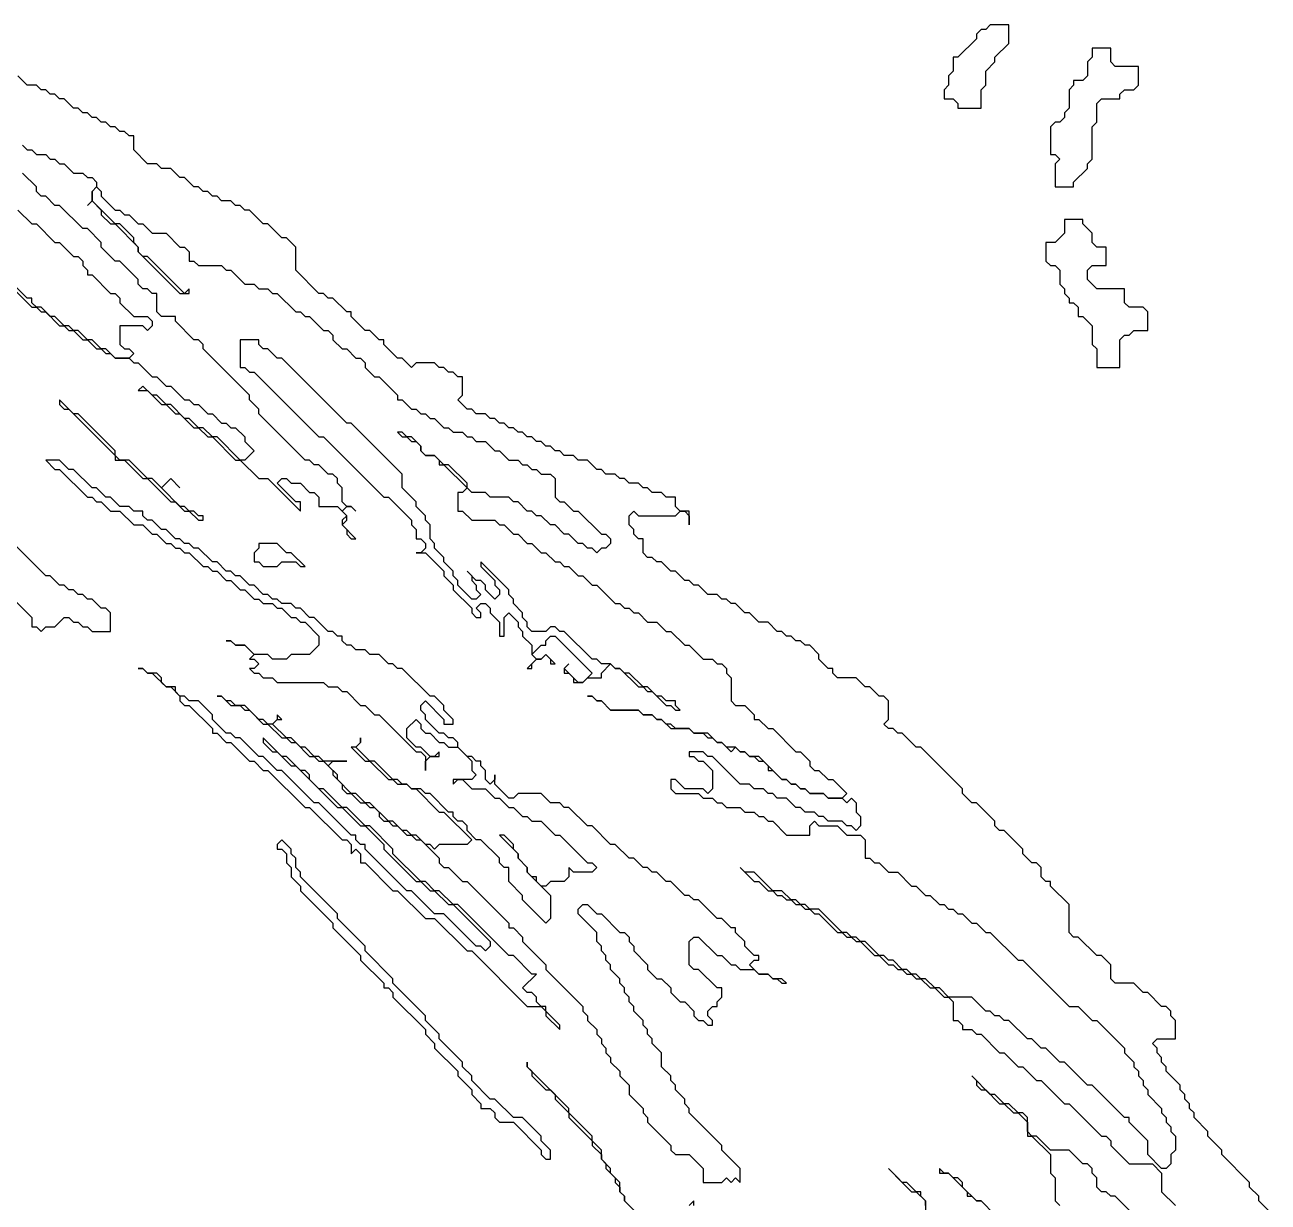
# Model space of a CAD drawing. Header units: metres. Extents: x 0 to 100, y 0 to 141.
# Drawn here: x 48.34 to 55.05, y 120.32 to 126.68 of the extents above; entities that cross this region are included whole.
import ezdxf

# ---------------------------------------------------------------- set-up
doc = ezdxf.new("R2010")
doc.units = ezdxf.units.M

msp = doc.modelspace()

# ---------------------------------------------------------------- linework, layer by layer
for points in [[(53.55, 126.675), (53.525, 126.65), (53.5, 126.65), (53.475, 126.625), (53.475, 126.6), (53.375, 126.5), (53.35, 126.5), (53.35, 126.425), (53.325, 126.4), (53.325, 126.35), (53.3, 126.325), (53.3, 126.275), (53.35, 126.275), (53.375, 126.25), (53.375, 126.225), (53.5, 126.225), (53.5, 126.325), (53.525, 126.35), (53.525, 126.425), (53.575, 126.475), (53.575, 126.5), (53.65, 126.575), (53.65, 126.675)], [(54.1, 126.55), (54.1, 126.5), (54.075, 126.475), (54.075, 126.4), (54.05, 126.375), (54, 126.375), (54, 126.35), (53.975, 126.325), (53.975, 126.225), (53.95, 126.2), (53.95, 126.175), (53.925, 126.15), (53.9, 126.15), (53.875, 126.125), (53.875, 125.975), (53.9, 125.975), (53.925, 125.95), (53.9, 125.925), (53.9, 125.8), (54, 125.8), (54, 125.825), (54.075, 125.9), (54.075, 125.925), (54.1, 125.95), (54.1, 126.125), (54.125, 126.15), (54.125, 126.25), (54.15, 126.275), (54.25, 126.275), (54.25, 126.3), (54.275, 126.325), (54.325, 126.325), (54.35, 126.35), (54.35, 126.45), (54.225, 126.45), (54.2, 126.475), (54.2, 126.55)], [(53.95, 125.625), (53.95, 125.55), (53.9, 125.5), (53.85, 125.5), (53.85, 125.4), (53.875, 125.375), (53.9, 125.375), (53.925, 125.35), (53.925, 125.275), (53.95, 125.25), (53.95, 125.225), (53.975, 125.2), (53.975, 125.175), (54, 125.175), (54.025, 125.15), (54.025, 125.1), (54.05, 125.1), (54.1, 125.05), (54.1, 124.95), (54.125, 124.925), (54.125, 124.825), (54.25, 124.825), (54.25, 124.975), (54.275, 125), (54.3, 125), (54.325, 125.025), (54.4, 125.025), (54.4, 125.125), (54.375, 125.15), (54.3, 125.15), (54.275, 125.175), (54.275, 125.25), (54.125, 125.25), (54.075, 125.3), (54.075, 125.35), (54.1, 125.375), (54.175, 125.375), (54.175, 125.475), (54.125, 125.475), (54.1, 125.5), (54.1, 125.55), (54.05, 125.6), (54.05, 125.625)], [(49.5, 124.975), (49.5, 124.825), (49.525, 124.825), (49.55, 124.8), (49.575, 124.8), (49.925, 124.45), (49.95, 124.45), (50.275, 124.125), (50.3, 124.125), (50.425, 124), (50.425, 123.975), (50.45, 123.95), (50.45, 123.9), (50.475, 123.9), (50.5, 123.875), (50.5, 123.85), (50.475, 123.825), (50.45, 123.825), (50.5, 123.825), (50.6, 123.725), (50.6, 123.7), (50.65, 123.65), (50.65, 123.625), (50.75, 123.525), (50.75, 123.5), (50.775, 123.475), (50.8, 123.475), (50.8, 123.5), (50.775, 123.525), (50.8, 123.55), (50.825, 123.55), (50.85, 123.525), (50.85, 123.5), (50.9, 123.45), (50.9, 123.375), (50.925, 123.375), (50.925, 123.475), (50.95, 123.5), (51, 123.45), (51, 123.425), (51.025, 123.4), (51.025, 123.375), (51.075, 123.325), (51.075, 123.275), (51.1, 123.25), (51.05, 123.2), (51.075, 123.2), (51.075, 123.225), (51.1, 123.25), (51.125, 123.25), (51.15, 123.275), (51.175, 123.25), (51.175, 123.225), (51.2, 123.225), (51.15, 123.275), (51.125, 123.25), (51.1, 123.25), (51.075, 123.275), (51.125, 123.325), (51.15, 123.325), (51.15, 123.35), (51.175, 123.375), (51.2, 123.375), (51.4, 123.175), (51.35, 123.125), (51.325, 123.125), (51.25, 123.2), (51.275, 123.225), (51.25, 123.2), (51.25, 123.175), (51.275, 123.175), (51.3, 123.15), (51.3, 123.125), (51.35, 123.125), (51.375, 123.15), (51.45, 123.15), (51.45, 123.175), (51.5, 123.225), (51.525, 123.2), (51.55, 123.2), (51.65, 123.1), (51.675, 123.1), (51.7, 123.075), (51.725, 123.075), (51.8, 123), (51.825, 123), (51.85, 122.975), (51.875, 122.975), (51.85, 123), (51.85, 123.025), (51.8, 123.025), (51.775, 123.05), (51.75, 123.05), (51.7, 123.1), (51.675, 123.1), (51.6, 123.175), (51.575, 123.175), (51.55, 123.2), (51.525, 123.2), (51.5, 123.225), (51.45, 123.225), (51.425, 123.25), (51.4, 123.25), (51.25, 123.4), (51.225, 123.4), (51.2, 123.425), (51.175, 123.425), (51.15, 123.4), (51.075, 123.4), (51.05, 123.425), (51.05, 123.45), (51.025, 123.475), (51.025, 123.5), (50.975, 123.55), (50.975, 123.575), (50.95, 123.6), (50.95, 123.625), (50.8, 123.775), (50.8, 123.75), (50.875, 123.675), (50.875, 123.65), (50.9, 123.625), (50.9, 123.6), (50.875, 123.575), (50.825, 123.625), (50.825, 123.65), (50.8, 123.675), (50.775, 123.675), (50.725, 123.725), (50.75, 123.7), (50.75, 123.675), (50.775, 123.65), (50.775, 123.625), (50.8, 123.6), (50.775, 123.575), (50.75, 123.575), (50.675, 123.65), (50.675, 123.675), (50.65, 123.7), (50.65, 123.725), (50.6, 123.775), (50.6, 123.8), (50.55, 123.85), (50.55, 123.875), (50.525, 123.9), (50.525, 123.975), (50.5, 124), (50.5, 124.025), (50.45, 124.075), (50.45, 124.1), (50.375, 124.175), (50.375, 124.25), (50.1, 124.525), (50.075, 124.525), (49.725, 124.875), (49.7, 124.875), (49.65, 124.925), (49.625, 124.925), (49.6, 124.95), (49.6, 124.975)], [(48.525, 124.65), (48.525, 124.625), (48.55, 124.6), (48.575, 124.6), (48.825, 124.35), (48.825, 124.325), (48.875, 124.325), (48.975, 124.225), (49, 124.225), (49.125, 124.1), (49.15, 124.1), (49.2, 124.05), (49.225, 124.05), (49.275, 124), (49.3, 124), (49.3, 124.025), (49.275, 124.025), (49.25, 124.05), (49.225, 124.05), (49.2, 124.075), (49.175, 124.075), (49.075, 124.175), (49.125, 124.225), (49.175, 124.175), (49.125, 124.225), (49.075, 124.175), (49.025, 124.225), (49, 124.225), (48.9, 124.325), (48.85, 124.325), (48.825, 124.35), (48.825, 124.375), (48.625, 124.575), (48.6, 124.575)], [(48.45, 124.325), (48.5, 124.275), (48.525, 124.275), (48.675, 124.125), (48.7, 124.125), (48.725, 124.1), (48.75, 124.1), (48.8, 124.05), (48.85, 124.05), (48.925, 123.975), (48.975, 123.975), (49.025, 123.925), (49.05, 123.925), (49.1, 123.875), (49.125, 123.875), (49.15, 123.85), (49.175, 123.85), (49.2, 123.825), (49.225, 123.825), (49.3, 123.75), (49.325, 123.75), (49.35, 123.725), (49.375, 123.725), (49.425, 123.675), (49.45, 123.675), (49.5, 123.625), (49.525, 123.625), (49.575, 123.575), (49.6, 123.575), (49.625, 123.55), (49.675, 123.55), (49.7, 123.525), (49.725, 123.525), (49.775, 123.475), (49.8, 123.475), (49.825, 123.45), (49.85, 123.45), (49.925, 123.375), (49.925, 123.325), (49.875, 123.275), (49.775, 123.275), (49.75, 123.25), (49.675, 123.25), (49.65, 123.275), (49.575, 123.275), (49.525, 123.325), (49.475, 123.325), (49.45, 123.35), (49.425, 123.35), (49.45, 123.35), (49.475, 123.325), (49.525, 123.325), (49.575, 123.275), (49.55, 123.25), (49.575, 123.25), (49.6, 123.225), (49.575, 123.2), (49.55, 123.2), (49.575, 123.175), (49.6, 123.175), (49.625, 123.15), (49.675, 123.15), (49.7, 123.125), (49.95, 123.125), (49.975, 123.1), (50.025, 123.1), (50.05, 123.075), (50.075, 123.075), (50.15, 123), (50.175, 123), (50.225, 122.95), (50.25, 122.95), (50.45, 122.75), (50.475, 122.75), (50.5, 122.725), (50.5, 122.65), (50.5, 122.7), (50.525, 122.725), (50.575, 122.725), (50.575, 122.75), (50.55, 122.725), (50.525, 122.725), (50.475, 122.775), (50.45, 122.775), (50.4, 122.825), (50.4, 122.875), (50.45, 122.925), (50.475, 122.9), (50.475, 122.875), (50.5, 122.85), (50.525, 122.85), (50.575, 122.8), (50.6, 122.8), (50.625, 122.775), (50.675, 122.775), (50.75, 122.7), (50.75, 122.65), (50.775, 122.625), (50.75, 122.6), (50.65, 122.6), (50.65, 122.575), (50.675, 122.6), (50.7, 122.6), (50.75, 122.55), (50.825, 122.55), (50.875, 122.5), (50.9, 122.5), (50.95, 122.45), (50.975, 122.45), (51.025, 122.4), (51.05, 122.4), (51.075, 122.375), (51.125, 122.375), (51.2, 122.3), (51.225, 122.3), (51.375, 122.15), (51.4, 122.15), (51.425, 122.125), (51.4, 122.1), (51.3, 122.1), (51.275, 122.125), (51.275, 122.075), (51.25, 122.05), (51.175, 122.05), (51.15, 122.025), (51.125, 122.025), (51.1, 122.05), (51.1, 122.075), (51.075, 122.075), (51.05, 122.1), (51.05, 122.125), (51, 122.175), (51, 122.2), (50.975, 122.225), (50.975, 122.25), (50.925, 122.3), (50.9, 122.3), (51, 122.2), (51, 122.175), (51.05, 122.125), (51.05, 122.1), (51.175, 121.975), (51.175, 121.85), (51.15, 121.825), (51.025, 121.95), (51.025, 121.975), (50.95, 122.05), (50.95, 122.125), (50.925, 122.125), (50.9, 122.15), (50.9, 122.175), (50.8, 122.275), (50.775, 122.275), (50.725, 122.325), (50.725, 122.35), (50.7, 122.375), (50.675, 122.375), (50.65, 122.4), (50.65, 122.425), (50.625, 122.425), (50.525, 122.525), (50.5, 122.525), (50.475, 122.55), (50.425, 122.55), (50.4, 122.575), (50.375, 122.575), (50.35, 122.6), (50.325, 122.6), (50.225, 122.7), (50.2, 122.7), (50.125, 122.775), (50.15, 122.8), (50.15, 122.825), (50.15, 122.8), (50.125, 122.775), (50.1, 122.775), (50.175, 122.7), (50.2, 122.7), (50.3, 122.6), (50.325, 122.6), (50.35, 122.575), (50.4, 122.575), (50.425, 122.55), (50.45, 122.55), (50.575, 122.425), (50.6, 122.425), (50.75, 122.275), (50.725, 122.25), (50.575, 122.25), (50.55, 122.225), (50.525, 122.25), (50.5, 122.25), (50.45, 122.3), (50.425, 122.3), (50.4, 122.325), (50.375, 122.325), (50.325, 122.375), (50.3, 122.375), (50.2, 122.475), (50.175, 122.475), (50.125, 122.525), (50.1, 122.525), (50.025, 122.6), (50.025, 122.625), (49.975, 122.675), (50, 122.7), (50.075, 122.7), (49.95, 122.7), (49.925, 122.725), (49.9, 122.725), (49.85, 122.775), (49.825, 122.775), (49.775, 122.825), (49.75, 122.825), (49.675, 122.9), (49.7, 122.925), (49.725, 122.925), (49.7, 122.95), (49.7, 122.925), (49.675, 122.9), (49.65, 122.9), (49.625, 122.925), (49.6, 122.925), (49.525, 123), (49.475, 123), (49.45, 123.025), (49.425, 123.025), (49.4, 123.05), (49.375, 123.05), (49.4, 123.05), (49.45, 123), (49.5, 123), (49.525, 122.975), (49.55, 122.975), (49.625, 122.9), (49.65, 122.9), (49.725, 122.825), (49.75, 122.825), (49.775, 122.8), (49.8, 122.8), (49.875, 122.725), (49.9, 122.725), (49.925, 122.7), (49.95, 122.7), (50, 122.65), (50, 122.625), (50.05, 122.575), (50.05, 122.55), (50.075, 122.525), (50.1, 122.525), (50.15, 122.475), (50.175, 122.475), (50.2, 122.45), (50.225, 122.45), (50.25, 122.425), (50.25, 122.4), (50.275, 122.375), (50.3, 122.375), (50.325, 122.35), (50.35, 122.35), (50.4, 122.3), (50.425, 122.3), (50.45, 122.275), (50.475, 122.275), (50.575, 122.175), (50.575, 122.15), (50.6, 122.125), (50.625, 122.125), (50.7, 122.05), (50.725, 122.05), (50.95, 121.825), (50.95, 121.8), (50.975, 121.8), (51.025, 121.75), (51.025, 121.725), (51.15, 121.6), (51.15, 121.575), (51.35, 121.375), (51.35, 121.35), (51.375, 121.325), (51.375, 121.3), (51.425, 121.25), (51.425, 121.225), (51.45, 121.2), (51.45, 121.175), (51.475, 121.15), (51.475, 121.125), (51.5, 121.1), (51.5, 121.075), (51.55, 121.025), (51.55, 121), (51.6, 120.95), (51.6, 120.9), (51.675, 120.825), (51.675, 120.8), (51.7, 120.775), (51.7, 120.75), (51.825, 120.625), (51.825, 120.6), (51.85, 120.575), (51.925, 120.575), (52, 120.5), (52, 120.425), (52.1, 120.425), (52.125, 120.45), (52.15, 120.425), (52.175, 120.45), (52.2, 120.425), (52.2, 120.5), (52.1, 120.6), (52.1, 120.625), (51.925, 120.8), (51.925, 120.825), (51.9, 120.85), (51.9, 120.875), (51.85, 120.925), (51.85, 120.95), (51.825, 120.975), (51.825, 121), (51.775, 121.05), (51.775, 121.125), (51.725, 121.175), (51.725, 121.2), (51.7, 121.225), (51.7, 121.25), (51.675, 121.275), (51.675, 121.3), (51.625, 121.35), (51.625, 121.375), (51.6, 121.4), (51.6, 121.425), (51.575, 121.45), (51.575, 121.475), (51.55, 121.5), (51.55, 121.525), (51.5, 121.575), (51.5, 121.6), (51.475, 121.625), (51.475, 121.65), (51.45, 121.675), (51.45, 121.7), (51.425, 121.725), (51.425, 121.775), (51.325, 121.875), (51.325, 121.9), (51.35, 121.925), (51.375, 121.925), (51.425, 121.875), (51.45, 121.875), (51.55, 121.775), (51.575, 121.775), (51.6, 121.75), (51.6, 121.725), (51.625, 121.7), (51.625, 121.675), (51.7, 121.6), (51.7, 121.575), (51.75, 121.525), (51.775, 121.525), (51.825, 121.475), (51.825, 121.45), (51.875, 121.4), (51.9, 121.4), (51.95, 121.35), (51.95, 121.325), (51.975, 121.3), (52, 121.3), (52.025, 121.275), (52.05, 121.275), (52.05, 121.3), (52.025, 121.325), (52.025, 121.35), (52.05, 121.375), (52.075, 121.375), (52.075, 121.4), (52.1, 121.425), (52.1, 121.475), (52.075, 121.475), (51.975, 121.575), (51.95, 121.575), (51.925, 121.6), (51.925, 121.725), (51.95, 121.75), (51.975, 121.75), (52.075, 121.65), (52.1, 121.65), (52.15, 121.6), (52.175, 121.6), (52.2, 121.575), (52.275, 121.575), (52.3, 121.55), (52.35, 121.55), (52.375, 121.525), (52.4, 121.525), (52.425, 121.5), (52.45, 121.5), (52.425, 121.525), (52.375, 121.525), (52.35, 121.55), (52.3, 121.55), (52.25, 121.6), (52.275, 121.625), (52.3, 121.625), (52.3, 121.65), (52.275, 121.65), (52.225, 121.7), (52.225, 121.725), (52.175, 121.775), (52.175, 121.8), (52.15, 121.8), (52.1, 121.85), (52.075, 121.85), (51.975, 121.95), (51.95, 121.95), (51.925, 121.975), (51.9, 121.975), (51.825, 122.05), (51.8, 122.05), (51.75, 122.1), (51.725, 122.1), (51.7, 122.125), (51.675, 122.125), (51.625, 122.175), (51.6, 122.175), (51.525, 122.25), (51.5, 122.25), (51.4, 122.35), (51.375, 122.35), (51.275, 122.45), (51.25, 122.45), (51.225, 122.475), (51.175, 122.475), (51.125, 122.525), (51, 122.525), (50.975, 122.5), (50.95, 122.5), (50.875, 122.575), (50.875, 122.625), (50.875, 122.6), (50.85, 122.575), (50.825, 122.6), (50.825, 122.65), (50.8, 122.675), (50.8, 122.7), (50.775, 122.7), (50.75, 122.725), (50.725, 122.725), (50.675, 122.775), (50.675, 122.8), (50.65, 122.825), (50.625, 122.825), (50.6, 122.85), (50.575, 122.85), (50.5, 122.925), (50.5, 122.95), (50.475, 122.975), (50.475, 123), (50.5, 123.025), (50.6, 122.925), (50.6, 122.9), (50.65, 122.9), (50.65, 122.925), (50.6, 122.975), (50.6, 123), (50.55, 123.05), (50.525, 123.05), (50.375, 123.2), (50.35, 123.2), (50.325, 123.225), (50.3, 123.225), (50.25, 123.275), (50.2, 123.275), (50.175, 123.3), (50.125, 123.3), (50.1, 123.325), (50.075, 123.325), (50.05, 123.35), (50.05, 123.375), (50.025, 123.375), (50, 123.4), (49.975, 123.4), (49.9, 123.475), (49.875, 123.475), (49.825, 123.525), (49.8, 123.525), (49.775, 123.55), (49.725, 123.55), (49.7, 123.575), (49.675, 123.575), (49.65, 123.6), (49.625, 123.6), (49.575, 123.65), (49.55, 123.65), (49.5, 123.7), (49.475, 123.7), (49.45, 123.725), (49.425, 123.725), (49.375, 123.775), (49.35, 123.775), (49.275, 123.85), (49.25, 123.85), (49.225, 123.875), (49.2, 123.875), (49.175, 123.9), (49.15, 123.9), (49.1, 123.95), (49.075, 123.95), (49.025, 124), (49, 124), (48.975, 124.025), (48.975, 124.05), (48.925, 124.05), (48.9, 124.075), (48.85, 124.075), (48.8, 124.125), (48.775, 124.125), (48.725, 124.175), (48.7, 124.175), (48.6, 124.275), (48.575, 124.275), (48.525, 124.325)], [(49.6, 123.875), (49.6, 123.85), (49.575, 123.825), (49.575, 123.775), (49.6, 123.775), (49.625, 123.75), (49.7, 123.75), (49.725, 123.775), (49.8, 123.775), (49.825, 123.75), (49.85, 123.75), (49.775, 123.825), (49.75, 123.825), (49.7, 123.875)], [(48.95, 123.2), (48.975, 123.2), (49, 123.175), (49.025, 123.175), (49.1, 123.1), (49.125, 123.1), (49.175, 123.05), (49.175, 123.025), (49.2, 123), (49.225, 123), (49.35, 122.875), (49.35, 122.85), (49.375, 122.85), (49.425, 122.8), (49.45, 122.8), (49.55, 122.7), (49.575, 122.7), (49.625, 122.65), (49.65, 122.65), (49.85, 122.45), (49.875, 122.45), (50.05, 122.275), (50.075, 122.275), (50.1, 122.25), (50.1, 122.2), (50.125, 122.225), (50.15, 122.2), (50.15, 122.15), (50.175, 122.15), (50.325, 122), (50.35, 122), (50.5, 121.85), (50.55, 121.85), (50.725, 121.675), (50.75, 121.675), (51.05, 121.375), (51.125, 121.375), (51.15, 121.35), (51.15, 121.325), (51.225, 121.25), (51.225, 121.275), (51.15, 121.35), (51.15, 121.375), (51.125, 121.375), (51.1, 121.4), (51.1, 121.425), (51.075, 121.45), (51.05, 121.45), (51.025, 121.475), (51.1, 121.55), (51.075, 121.55), (50.975, 121.65), (50.95, 121.65), (50.675, 121.925), (50.65, 121.925), (50.575, 122), (50.55, 122), (50.5, 122.05), (50.475, 122.05), (50.325, 122.2), (50.325, 122.225), (50.2, 122.35), (50.175, 122.35), (50.075, 122.45), (50.05, 122.45), (49.95, 122.55), (49.925, 122.55), (49.875, 122.6), (49.875, 122.625), (49.85, 122.65), (49.825, 122.65), (49.75, 122.725), (49.725, 122.725), (49.625, 122.825), (49.625, 122.8), (49.675, 122.75), (49.7, 122.75), (49.775, 122.675), (49.8, 122.675), (50.025, 122.45), (50.05, 122.45), (50.15, 122.35), (50.175, 122.35), (50.275, 122.25), (50.275, 122.225), (50.45, 122.05), (50.475, 122.05), (50.525, 122), (50.55, 122), (50.625, 121.925), (50.65, 121.925), (50.85, 121.725), (50.85, 121.7), (50.825, 121.675), (50.8, 121.7), (50.775, 121.7), (50.6, 121.875), (50.55, 121.875), (50.425, 122), (50.4, 122), (50.175, 122.225), (50.175, 122.25), (50.15, 122.25), (50.125, 122.275), (50.125, 122.3), (50.1, 122.3), (49.925, 122.475), (49.9, 122.475), (49.725, 122.65), (49.7, 122.65), (49.625, 122.725), (49.6, 122.725), (49.5, 122.825), (49.475, 122.825), (49.45, 122.85), (49.425, 122.85), (49.35, 122.925), (49.35, 122.95), (49.275, 123.025), (49.225, 123.025), (49.2, 123.05), (49.175, 123.05), (49.15, 123.075), (49.15, 123.1), (49.1, 123.1), (49.075, 123.125), (49.075, 123.15), (49.05, 123.175), (49, 123.175), (48.975, 123.2)], [(49.725, 122.275), (49.7, 122.25), (49.7, 122.225), (49.725, 122.225), (49.75, 122.2), (49.75, 122.15), (49.775, 122.125), (49.775, 122.075), (49.825, 122.025), (49.825, 122), (50, 121.825), (50, 121.8), (50.15, 121.65), (50.15, 121.625), (50.275, 121.5), (50.275, 121.475), (50.3, 121.475), (50.325, 121.45), (50.325, 121.425), (50.5, 121.25), (50.5, 121.225), (50.55, 121.175), (50.55, 121.15), (50.675, 121.025), (50.675, 121), (50.75, 120.925), (50.75, 120.9), (50.8, 120.85), (50.8, 120.825), (50.85, 120.825), (50.875, 120.8), (50.875, 120.775), (50.9, 120.75), (50.975, 120.75), (51.125, 120.6), (51.125, 120.575), (51.15, 120.55), (51.175, 120.55), (51.175, 120.6), (51.125, 120.65), (51.125, 120.675), (51.025, 120.775), (50.975, 120.775), (50.875, 120.875), (50.85, 120.875), (50.75, 120.975), (50.75, 121), (50.7, 121.05), (50.7, 121.075), (50.575, 121.2), (50.575, 121.225), (50.5, 121.3), (50.5, 121.325), (50.325, 121.5), (50.325, 121.525), (50.175, 121.675), (50.175, 121.7), (50.025, 121.85), (50.025, 121.875), (49.825, 122.075), (49.825, 122.1), (49.8, 122.125), (49.8, 122.175), (49.775, 122.2), (49.775, 122.225)]]:
    msp.add_lwpolyline(points, close=True)
for points in [[(55.05, 120.275), (55, 120.325), (55, 120.35), (54.95, 120.4), (54.95, 120.425), (54.8, 120.575), (54.8, 120.6), (54.725, 120.675), (54.725, 120.7), (54.65, 120.775), (54.65, 120.8), (54.625, 120.825), (54.625, 120.85), (54.6, 120.875), (54.6, 120.9), (54.575, 120.925), (54.575, 120.95), (54.5, 121.025), (54.5, 121.05), (54.475, 121.075), (54.475, 121.1), (54.45, 121.125), (54.45, 121.15), (54.425, 121.175), (54.45, 121.2), (54.55, 121.2), (54.55, 121.3), (54.525, 121.325), (54.525, 121.35), (54.5, 121.375), (54.475, 121.375), (54.4, 121.45), (54.375, 121.45), (54.325, 121.5), (54.225, 121.5), (54.2, 121.525), (54.2, 121.6), (54.15, 121.65), (54.125, 121.65), (54.025, 121.75), (54, 121.75), (53.975, 121.775), (53.975, 121.925), (53.875, 122.025), (53.875, 122.05), (53.85, 122.05), (53.825, 122.075), (53.825, 122.125), (53.8, 122.15), (53.775, 122.15), (53.725, 122.2), (53.725, 122.225), (53.625, 122.325), (53.6, 122.325), (53.575, 122.35), (53.575, 122.375), (53.475, 122.475), (53.45, 122.475), (53.4, 122.525), (53.4, 122.55), (53.175, 122.775), (53.15, 122.775), (53.075, 122.85), (53.05, 122.85), (53.025, 122.875), (53, 122.875), (52.975, 122.9), (53, 122.925), (53, 123.025), (52.975, 123.05), (52.95, 123.05), (52.9, 123.1), (52.875, 123.1), (52.825, 123.15), (52.725, 123.15), (52.7, 123.175), (52.7, 123.2), (52.675, 123.2), (52.625, 123.25), (52.625, 123.275), (52.575, 123.325), (52.55, 123.325), (52.525, 123.35), (52.5, 123.35), (52.475, 123.375), (52.45, 123.375), (52.425, 123.4), (52.4, 123.4), (52.35, 123.45), (52.3, 123.45), (52.25, 123.5), (52.225, 123.5), (52.175, 123.55), (52.15, 123.55), (52.125, 123.575), (52.1, 123.575), (52.075, 123.6), (52.025, 123.6), (51.975, 123.65), (51.95, 123.65), (51.925, 123.675), (51.9, 123.675), (51.85, 123.725), (51.825, 123.725), (51.775, 123.775), (51.75, 123.775), (51.725, 123.8), (51.7, 123.8), (51.675, 123.825), (51.675, 123.9), (51.65, 123.9), (51.625, 123.925), (51.625, 123.95), (51.6, 123.975), (51.6, 124.025), (51.625, 124.05), (51.65, 124.025), (51.85, 124.025), (51.875, 124.05), (51.9, 124.05), (51.925, 124.025), (51.925, 123.975), (51.925, 124.05), (51.875, 124.05), (51.85, 124.075), (51.85, 124.125), (51.8, 124.125), (51.775, 124.15), (51.725, 124.15), (51.7, 124.175), (51.675, 124.175), (51.65, 124.2), (51.6, 124.2), (51.575, 124.225), (51.55, 124.225), (51.525, 124.25), (51.475, 124.25), (51.45, 124.275), (51.425, 124.275), (51.375, 124.325), (51.325, 124.325), (51.3, 124.35), (51.25, 124.35), (51.225, 124.375), (51.2, 124.375), (51.175, 124.4), (51.15, 124.4), (51.125, 124.425), (51.1, 124.425), (51.075, 124.45), (51.05, 124.45), (51.025, 124.475), (51, 124.475), (50.975, 124.5), (50.95, 124.5), (50.925, 124.525), (50.9, 124.525), (50.875, 124.55), (50.85, 124.55), (50.825, 124.575), (50.775, 124.575), (50.75, 124.6), (50.725, 124.6), (50.675, 124.65), (50.7, 124.675), (50.7, 124.775), (50.675, 124.775), (50.65, 124.8), (50.625, 124.8), (50.6, 124.825), (50.575, 124.825), (50.55, 124.85), (50.45, 124.85), (50.425, 124.825), (50.375, 124.875), (50.35, 124.875), (50.275, 124.95), (50.275, 124.975), (50.25, 124.975), (50.2, 125.025), (50.175, 125.025), (50.1, 125.1), (50.1, 125.125), (50.075, 125.125), (50, 125.2), (49.975, 125.2), (49.95, 125.225), (49.925, 125.225), (49.8, 125.35), (49.8, 125.475), (49.75, 125.525), (49.725, 125.525), (49.65, 125.6), (49.625, 125.6), (49.55, 125.675), (49.525, 125.675), (49.5, 125.7), (49.475, 125.7), (49.45, 125.725), (49.4, 125.725), (49.375, 125.75), (49.35, 125.75), (49.325, 125.775), (49.3, 125.775), (49.275, 125.8), (49.25, 125.8), (49.2, 125.85), (49.175, 125.85), (49.125, 125.9), (49.075, 125.9), (49.05, 125.925), (49, 125.925), (48.925, 126), (48.925, 126.075), (48.9, 126.075), (48.875, 126.1), (48.85, 126.1), (48.825, 126.125), (48.8, 126.125), (48.775, 126.15), (48.75, 126.15), (48.725, 126.175), (48.7, 126.175), (48.675, 126.2), (48.65, 126.2), (48.625, 126.225), (48.6, 126.225), (48.55, 126.275), (48.525, 126.275), (48.5, 126.3), (48.475, 126.3), (48.45, 126.325), (48.425, 126.325), (48.4, 126.35), (48.35, 126.35), (48.3, 126.4)], [(48.325, 126.025), (48.35, 126), (48.375, 126), (48.4, 125.975), (48.45, 125.975), (48.475, 125.95), (48.5, 125.95), (48.525, 125.925), (48.55, 125.925), (48.6, 125.875), (48.65, 125.875), (48.675, 125.85), (48.7, 125.85), (48.725, 125.825), (48.725, 125.8), (48.7, 125.775), (48.7, 125.725), (48.675, 125.7), (48.7, 125.725), (48.75, 125.675), (48.75, 125.65), (48.8, 125.6), (48.825, 125.6), (48.95, 125.475), (48.95, 125.45), (49.175, 125.225), (49.225, 125.225), (49.225, 125.25), (49.2, 125.225), (49, 125.425), (48.975, 125.425), (48.95, 125.45), (48.95, 125.475), (48.925, 125.5), (48.925, 125.525), (48.85, 125.6), (48.825, 125.6), (48.7, 125.725), (48.7, 125.775), (48.725, 125.8), (48.75, 125.775), (48.75, 125.75), (48.825, 125.675), (48.85, 125.675), (48.875, 125.65), (48.9, 125.65), (48.95, 125.6), (48.975, 125.6), (49.025, 125.55), (49.1, 125.55), (49.175, 125.475), (49.2, 125.475), (49.225, 125.45), (49.225, 125.4), (49.25, 125.4), (49.275, 125.375), (49.4, 125.375), (49.425, 125.35), (49.45, 125.35), (49.525, 125.275), (49.575, 125.275), (49.6, 125.25), (49.65, 125.25), (49.675, 125.225), (49.7, 125.225), (49.8, 125.125), (49.825, 125.125), (49.85, 125.1), (49.875, 125.1), (49.95, 125.025), (49.975, 125.025), (50, 125), (50, 124.975), (50.05, 124.925), (50.075, 124.925), (50.125, 124.875), (50.15, 124.875), (50.175, 124.85), (50.175, 124.825), (50.225, 124.775), (50.25, 124.775), (50.35, 124.675), (50.35, 124.65), (50.375, 124.65), (50.425, 124.6), (50.45, 124.6), (50.475, 124.575), (50.5, 124.575), (50.525, 124.55), (50.55, 124.55), (50.6, 124.5), (50.625, 124.5), (50.65, 124.475), (50.7, 124.475), (50.725, 124.45), (50.75, 124.45), (50.775, 124.425), (50.825, 124.425), (50.875, 124.375), (50.9, 124.375), (50.95, 124.325), (51, 124.325), (51.025, 124.3), (51.05, 124.3), (51.075, 124.275), (51.1, 124.275), (51.125, 124.25), (51.175, 124.25), (51.2, 124.225), (51.2, 124.125), (51.225, 124.1), (51.25, 124.1), (51.3, 124.05), (51.325, 124.05), (51.45, 123.925), (51.475, 123.925), (51.5, 123.9), (51.5, 123.875), (51.475, 123.85), (51.45, 123.85), (51.425, 123.825), (51.4, 123.85), (51.375, 123.85), (51.35, 123.875), (51.325, 123.875), (51.275, 123.925), (51.25, 123.925), (51.2, 123.975), (51.175, 123.975), (51.125, 124.025), (51.1, 124.025), (51.075, 124.05), (51.05, 124.05), (51, 124.1), (50.975, 124.1), (50.95, 124.125), (50.85, 124.125), (50.825, 124.15), (50.75, 124.15), (50.725, 124.175), (50.725, 124.2), (50.625, 124.3), (50.6, 124.3), (50.55, 124.35), (50.5, 124.35), (50.475, 124.375), (50.475, 124.4), (50.425, 124.45), (50.4, 124.45), (50.375, 124.475), (50.35, 124.475), (50.375, 124.45), (50.4, 124.45), (50.425, 124.425), (50.45, 124.425), (50.475, 124.4), (50.475, 124.375), (50.5, 124.35), (50.55, 124.35), (50.575, 124.325), (50.575, 124.3), (50.6, 124.3), (50.725, 124.175), (50.7, 124.15), (50.675, 124.15), (50.675, 124.05), (50.7, 124.05), (50.75, 124), (50.875, 124), (50.9, 123.975), (50.925, 123.975), (50.975, 123.925), (51, 123.925), (51.05, 123.875), (51.075, 123.875), (51.125, 123.825), (51.15, 123.825), (51.2, 123.775), (51.225, 123.775), (51.25, 123.75), (51.275, 123.75), (51.325, 123.7), (51.35, 123.7), (51.4, 123.65), (51.425, 123.65), (51.525, 123.55), (51.55, 123.55), (51.575, 123.525), (51.6, 123.525), (51.625, 123.5), (51.65, 123.5), (51.7, 123.45), (51.75, 123.45), (51.8, 123.4), (51.825, 123.4), (51.9, 123.325), (51.925, 123.325), (52, 123.25), (52.05, 123.25), (52.075, 123.225), (52.1, 123.225), (52.125, 123.2), (52.125, 123.175), (52.15, 123.15), (52.15, 123.025), (52.175, 123), (52.225, 123), (52.275, 122.95), (52.275, 122.925), (52.3, 122.925), (52.35, 122.875), (52.375, 122.875), (52.5, 122.75), (52.525, 122.75), (52.575, 122.7), (52.575, 122.675), (52.6, 122.65), (52.625, 122.65), (52.675, 122.6), (52.7, 122.6), (52.775, 122.525), (52.75, 122.5), (52.675, 122.5), (52.65, 122.525), (52.575, 122.525), (52.55, 122.55), (52.525, 122.55), (52.5, 122.575), (52.475, 122.575), (52.45, 122.6), (52.425, 122.6), (52.3, 122.725), (52.25, 122.725), (52.225, 122.75), (52.2, 122.75), (52.175, 122.775), (52.125, 122.775), (52.1, 122.8), (52.075, 122.8), (52.025, 122.85), (51.95, 122.85), (51.925, 122.875), (51.85, 122.875), (51.825, 122.9), (51.8, 122.9), (51.775, 122.925), (51.75, 122.925), (51.725, 122.95), (51.675, 122.95), (51.65, 122.975), (51.5, 122.975), (51.45, 123.025), (51.425, 123.025), (51.4, 123.05), (51.375, 123.05), (51.4, 123.05), (51.425, 123.025), (51.45, 123.025), (51.5, 122.975), (51.65, 122.975), (51.675, 122.95), (51.725, 122.95), (51.75, 122.925), (51.775, 122.925), (51.825, 122.875), (51.925, 122.875), (51.95, 122.85), (52, 122.85), (52.025, 122.825), (52.05, 122.825), (52.075, 122.8), (52.1, 122.8), (52.15, 122.75), (52.175, 122.775), (52.2, 122.75), (52.225, 122.75), (52.25, 122.725), (52.275, 122.725), (52.3, 122.7), (52.325, 122.7), (52.35, 122.675), (52.35, 122.65), (52.375, 122.65), (52.425, 122.6), (52.45, 122.6), (52.475, 122.575), (52.5, 122.575), (52.525, 122.55), (52.55, 122.55), (52.575, 122.525), (52.65, 122.525), (52.675, 122.5), (52.75, 122.5), (52.775, 122.475), (52.8, 122.5), (52.825, 122.475), (52.825, 122.425), (52.85, 122.4), (52.85, 122.35), (52.825, 122.325), (52.8, 122.35), (52.775, 122.35), (52.75, 122.375), (52.675, 122.375), (52.65, 122.4), (52.625, 122.4), (52.6, 122.425), (52.55, 122.425), (52.525, 122.45), (52.5, 122.45), (52.45, 122.5), (52.4, 122.5), (52.375, 122.525), (52.35, 122.525), (52.325, 122.55), (52.275, 122.55), (52.25, 122.575), (52.2, 122.575), (52.05, 122.725), (52.025, 122.725), (52, 122.75), (51.925, 122.75), (51.925, 122.725), (51.95, 122.725), (51.975, 122.7), (52, 122.7), (52.05, 122.65), (52.05, 122.55), (52.025, 122.525), (52, 122.55), (51.9, 122.55), (51.85, 122.6), (51.825, 122.6), (51.825, 122.55), (51.85, 122.525), (51.975, 122.525), (52, 122.5), (52.05, 122.5), (52.075, 122.475), (52.1, 122.475), (52.125, 122.45), (52.2, 122.45), (52.225, 122.425), (52.275, 122.425), (52.3, 122.4), (52.325, 122.4), (52.35, 122.375), (52.375, 122.375), (52.45, 122.3), (52.575, 122.3), (52.575, 122.35), (52.6, 122.375), (52.625, 122.35), (52.725, 122.35), (52.775, 122.3), (52.85, 122.3), (52.875, 122.275), (52.875, 122.175), (52.9, 122.175), (52.925, 122.15), (52.95, 122.15), (53, 122.1), (53.05, 122.1), (53.125, 122.025), (53.15, 122.025), (53.2, 121.975), (53.225, 121.975), (53.275, 121.925), (53.3, 121.925), (53.325, 121.9), (53.35, 121.9), (53.375, 121.875), (53.4, 121.875), (53.45, 121.825), (53.475, 121.825), (53.525, 121.775), (53.55, 121.775), (53.7, 121.625), (53.725, 121.625), (53.975, 121.375), (54.025, 121.375), (54.1, 121.3), (54.125, 121.3), (54.275, 121.15), (54.275, 121.125), (54.325, 121.075), (54.325, 121.05), (54.35, 121.025), (54.35, 121), (54.375, 120.975), (54.375, 120.95), (54.4, 120.925), (54.4, 120.9), (54.475, 120.825), (54.475, 120.8), (54.5, 120.775), (54.5, 120.75), (54.525, 120.725), (54.525, 120.7), (54.55, 120.675), (54.55, 120.6), (54.525, 120.575), (54.525, 120.525), (54.5, 120.5), (54.475, 120.5), (54.4, 120.575), (54.4, 120.65), (54.3, 120.75), (54.3, 120.775), (54.275, 120.775), (54.1, 120.95), (54.075, 120.95), (53.95, 121.075), (53.925, 121.075), (53.85, 121.15), (53.825, 121.15), (53.775, 121.2), (53.75, 121.2), (53.65, 121.3), (53.625, 121.3), (53.6, 121.325), (53.575, 121.325), (53.55, 121.35), (53.525, 121.35), (53.45, 121.425), (53.325, 121.425), (53.275, 121.475), (53.25, 121.475), (53.2, 121.525), (53.175, 121.525), (53.15, 121.55), (53.125, 121.55), (53.1, 121.575), (53.075, 121.575), (53.025, 121.625), (53, 121.625), (52.975, 121.65), (52.95, 121.65), (52.875, 121.725), (52.85, 121.725), (52.825, 121.75), (52.8, 121.75), (52.775, 121.775), (52.75, 121.775), (52.625, 121.9), (52.575, 121.9), (52.55, 121.925), (52.525, 121.925), (52.5, 121.95), (52.475, 121.95), (52.425, 122), (52.375, 122), (52.275, 122.1), (52.225, 122.1), (52.2, 122.125), (52.275, 122.05), (52.3, 122.05), (52.35, 122), (52.375, 122), (52.4, 121.975), (52.425, 121.975), (52.45, 121.95), (52.475, 121.95), (52.5, 121.925), (52.525, 121.925), (52.55, 121.9), (52.575, 121.9), (52.6, 121.875), (52.625, 121.875), (52.725, 121.775), (52.75, 121.775), (52.775, 121.75), (52.8, 121.75), (52.825, 121.725), (52.85, 121.725), (52.925, 121.65), (52.95, 121.65), (53, 121.6), (53.025, 121.6), (53.05, 121.575), (53.075, 121.575), (53.1, 121.55), (53.125, 121.55), (53.15, 121.525), (53.175, 121.525), (53.225, 121.475), (53.25, 121.475), (53.3, 121.425), (53.325, 121.425), (53.35, 121.4), (53.35, 121.3), (53.375, 121.3), (53.4, 121.275), (53.4, 121.25), (53.45, 121.25), (53.475, 121.225), (53.5, 121.225), (53.6, 121.125), (53.625, 121.125), (53.7, 121.05), (53.725, 121.05), (53.8, 120.975), (53.825, 120.975), (53.95, 120.85), (53.975, 120.85), (54.15, 120.675), (54.175, 120.675), (54.2, 120.65), (54.2, 120.625), (54.3, 120.525), (54.425, 120.525), (54.475, 120.475), (54.475, 120.375), (54.55, 120.3)], [(48.225, 125.3), (48.375, 125.15), (48.4, 125.15), (48.425, 125.125), (48.45, 125.125), (48.525, 125.05), (48.55, 125.05), (48.575, 125.025), (48.6, 125.025), (48.65, 124.975), (48.675, 124.975), (48.725, 124.925), (48.75, 124.925), (48.775, 124.9), (48.8, 124.9), (48.825, 124.875), (48.9, 124.875), (48.925, 124.85), (48.95, 124.85), (49.025, 124.775), (49.05, 124.775), (49.1, 124.725), (49.125, 124.725), (49.2, 124.65), (49.225, 124.65), (49.25, 124.625), (49.275, 124.625), (49.325, 124.575), (49.35, 124.575), (49.4, 124.525), (49.425, 124.525), (49.45, 124.5), (49.475, 124.5), (49.525, 124.45), (49.525, 124.425), (49.575, 124.375), (49.525, 124.325), (49.5, 124.325), (49.375, 124.45), (49.35, 124.45), (49.3, 124.5), (49.275, 124.5), (49.225, 124.55), (49.2, 124.55), (49.125, 124.625), (49.1, 124.625), (49.05, 124.675), (49.025, 124.675), (48.975, 124.725), (48.95, 124.7), (49, 124.7), (49.075, 124.625), (49.1, 124.625), (49.15, 124.575), (49.175, 124.575), (49.25, 124.5), (49.275, 124.5), (49.325, 124.45), (49.35, 124.45), (49.475, 124.325), (49.5, 124.325), (49.6, 124.225), (49.65, 124.225), (49.825, 124.05), (49.825, 124.1), (49.8, 124.1), (49.7, 124.2), (49.725, 124.225), (49.75, 124.225), (49.775, 124.2), (49.825, 124.2), (49.875, 124.15), (49.9, 124.15), (49.925, 124.125), (49.925, 124.075), (50.025, 124.075), (50.075, 124.025), (50.05, 124), (50.05, 123.975), (50.075, 123.95), (50.075, 123.925), (50.1, 123.9), (50.125, 123.9), (50.05, 123.975), (50.075, 124), (50.075, 124.025), (50.05, 124.05), (50.075, 124.075), (50.1, 124.075), (50.125, 124.05), (50.1, 124.075), (50.075, 124.075), (50.05, 124.1), (50.05, 124.175), (50.025, 124.2), (50.025, 124.225), (50, 124.25), (49.975, 124.25), (49.925, 124.3), (49.9, 124.3), (49.875, 124.325), (49.85, 124.325), (49.6, 124.575), (49.6, 124.6), (49.55, 124.65), (49.55, 124.675), (49.3, 124.925), (49.3, 124.95), (49.275, 124.975), (49.25, 124.975), (49.15, 125.075), (49.15, 125.1), (49.075, 125.1), (49.05, 125.125), (49.05, 125.225), (49.025, 125.225), (49, 125.25), (48.975, 125.25), (48.95, 125.275), (48.95, 125.3), (48.85, 125.4), (48.825, 125.4), (48.75, 125.475), (48.75, 125.5), (48.675, 125.575), (48.65, 125.575), (48.525, 125.7), (48.5, 125.7), (48.45, 125.75), (48.425, 125.75), (48.4, 125.775), (48.4, 125.8), (48.325, 125.875)], [(48.3, 125.675), (48.375, 125.6), (48.4, 125.6), (48.5, 125.5), (48.525, 125.5), (48.6, 125.425), (48.625, 125.425), (48.65, 125.4), (48.65, 125.375), (48.675, 125.35), (48.675, 125.325), (48.7, 125.325), (48.8, 125.225), (48.825, 125.225), (48.85, 125.2), (48.85, 125.175), (48.925, 125.1), (49, 125.1), (49.025, 125.075), (49.025, 125.05), (49, 125.025), (48.975, 125.05), (48.85, 125.05), (48.85, 124.95), (48.875, 124.925), (48.9, 124.925), (48.925, 124.9), (48.9, 124.875), (48.825, 124.875), (48.775, 124.925), (48.75, 124.925), (48.7, 124.975), (48.675, 124.975), (48.625, 125.025), (48.6, 125.025), (48.575, 125.05), (48.55, 125.05), (48.5, 125.1), (48.475, 125.1), (48.425, 125.15), (48.4, 125.15), (48.375, 125.175), (48.375, 125.2), (48.35, 125.2), (48.25, 125.3)], [(48.2, 123.65), (48.375, 123.475), (48.375, 123.425), (48.4, 123.425), (48.425, 123.4), (48.45, 123.425), (48.5, 123.425), (48.55, 123.475), (48.575, 123.475), (48.6, 123.45), (48.625, 123.45), (48.65, 123.425), (48.675, 123.425), (48.7, 123.4), (48.8, 123.4), (48.8, 123.5), (48.775, 123.525), (48.75, 123.525), (48.7, 123.575), (48.675, 123.575), (48.65, 123.6), (48.625, 123.6), (48.6, 123.625), (48.575, 123.625), (48.55, 123.65), (48.525, 123.65), (48.475, 123.7), (48.45, 123.7), (48.225, 123.925)], [(51.625, 120.275), (51.575, 120.325), (51.575, 120.35), (51.55, 120.375), (51.55, 120.425), (51.5, 120.475), (51.5, 120.5), (51.45, 120.55), (51.45, 120.6), (51.4, 120.65), (51.4, 120.675), (51.275, 120.8), (51.275, 120.825), (51.05, 121.05), (51.05, 121.075), (51.05, 121.05), (51.075, 121.025), (51.075, 121), (51.15, 120.925), (51.175, 120.925), (51.2, 120.9), (51.2, 120.875), (51.275, 120.8), (51.275, 120.775), (51.4, 120.65), (51.4, 120.625), (51.45, 120.575), (51.45, 120.55), (51.475, 120.525), (51.475, 120.5), (51.525, 120.45), (51.525, 120.425), (51.55, 120.4), (51.55, 120.375), (51.575, 120.35), (51.575, 120.325), (51.6, 120.3)], [(54.375, 120.2), (54.225, 120.35), (54.2, 120.35), (54.175, 120.375), (54.15, 120.375), (54.125, 120.4), (54.125, 120.45), (54.1, 120.475), (54.1, 120.5), (54.075, 120.525), (54.05, 120.525), (53.975, 120.6), (53.875, 120.6), (53.8, 120.675), (53.775, 120.675), (53.75, 120.7), (53.75, 120.775), (53.725, 120.8), (53.7, 120.8), (53.65, 120.85), (53.625, 120.85), (53.575, 120.9), (53.55, 120.9), (53.45, 121), (53.475, 120.975), (53.475, 120.95), (53.5, 120.925), (53.525, 120.925), (53.6, 120.85), (53.625, 120.85), (53.675, 120.8), (53.7, 120.8), (53.75, 120.75), (53.75, 120.675), (53.775, 120.675), (53.875, 120.575), (53.875, 120.475), (53.9, 120.45), (53.9, 120.325), (53.925, 120.3)], [(53.2, 120.3), (53.2, 120.325), (53.175, 120.35), (53.175, 120.375), (53.15, 120.375), (53.1, 120.425), (53.075, 120.425), (53, 120.5), (53.125, 120.375), (53.15, 120.375), (53.2, 120.325), (53.2, 120.275)], [(53.525, 120.3), (53.5, 120.325), (53.475, 120.325), (53.4, 120.4), (53.4, 120.425), (53.375, 120.45), (53.35, 120.45), (53.325, 120.475), (53.3, 120.475), (53.275, 120.5), (53.275, 120.475), (53.325, 120.475), (53.425, 120.375), (53.425, 120.35), (53.45, 120.35), (53.475, 120.325), (53.5, 120.325), (53.575, 120.25)], [(51.95, 120.3), (51.95, 120.325), (51.925, 120.3)]]:
    msp.add_lwpolyline(points)

doc.saveas('drawing.dxf')
